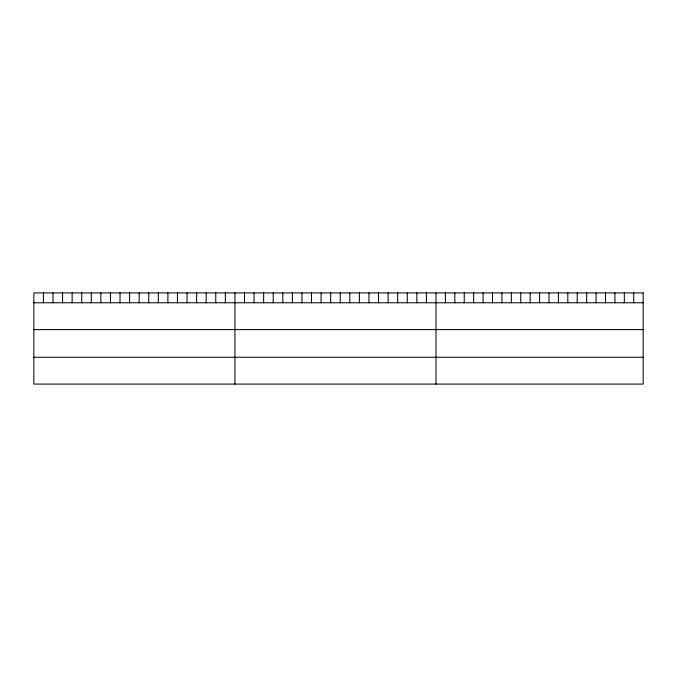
<?xml version="1.0" encoding="UTF-8"?>
<svg xmlns="http://www.w3.org/2000/svg" width="677" height="677" viewBox="0 0 677 677"><rect width="100%" height="100%" fill="white"/><g stroke="black" fill="none" stroke-linecap="round" stroke-linejoin="round"><path stroke-width="1.02" d="M33.85 302.771L643.15 302.771M33.85 329.606L643.15 329.606M33.85 357.253L643.15 357.253M633.731 292.913L633.731 302.771M624.321 292.913L624.321 302.771M614.902 292.913L614.902 302.771M605.483 292.913L605.483 302.771M596.065 292.913L596.065 302.771M586.654 292.913L586.654 302.771M577.236 292.913L577.236 302.771M567.817 292.913L567.817 302.771M558.398 292.913L558.398 302.771M548.988 292.913L548.988 302.771M539.569 292.913L539.569 302.771M530.15 292.913L530.15 302.771M520.74 292.913L520.74 302.771M511.321 292.913L511.321 302.771M501.902 292.913L501.902 302.771M492.484 292.913L492.484 302.771M483.073 292.913L483.073 302.771M473.655 292.913L473.655 302.771M464.236 292.913L464.236 302.771M454.817 292.913L454.817 302.771M445.407 292.913L445.407 302.771M435.988 292.913L435.988 384.087M426.417 292.913L426.417 302.771M416.837 292.913L416.837 302.771M407.266 292.913L407.266 302.771M397.687 292.913L397.687 302.771M388.116 292.913L388.116 302.771M378.536 292.913L378.536 302.771M368.965 292.913L368.965 302.771M359.394 292.913L359.394 302.771M349.814 292.913L349.814 302.771M340.243 292.913L340.243 302.771M330.664 292.913L330.664 302.771M321.093 292.913L321.093 302.771M311.513 292.913L311.513 302.771M301.942 292.913L301.942 302.771M292.371 292.913L292.371 302.771M282.791 292.913L282.791 302.771M273.22 292.913L273.22 302.771M263.641 292.913L263.641 302.771M254.07 292.913L254.07 302.771M244.49 292.913L244.49 302.771M234.919 292.913L234.919 384.087M225.348 292.913L225.348 302.771M215.768 292.913L215.768 302.771M206.197 292.913L206.197 302.771M196.618 292.913L196.618 302.771M187.047 292.913L187.047 302.771M177.467 292.913L177.467 302.771M167.896 292.913L167.896 302.771M158.325 292.913L158.325 302.771M148.745 292.913L148.745 302.771M139.174 292.913L139.174 302.771M129.595 292.913L129.595 302.771M120.024 292.913L120.024 302.771M110.444 292.913L110.444 302.771M100.873 292.913L100.873 302.771M91.302 292.913L91.302 302.771M81.722 292.913L81.722 302.771M72.151 292.913L72.151 302.771M62.572 292.913L62.572 302.771M53.001 292.913L53.001 302.771M43.421 292.913L43.421 302.771M643.15 292.913L33.85 292.913L33.85 384.087L643.15 384.087L643.15 292.913"/></g></svg>
